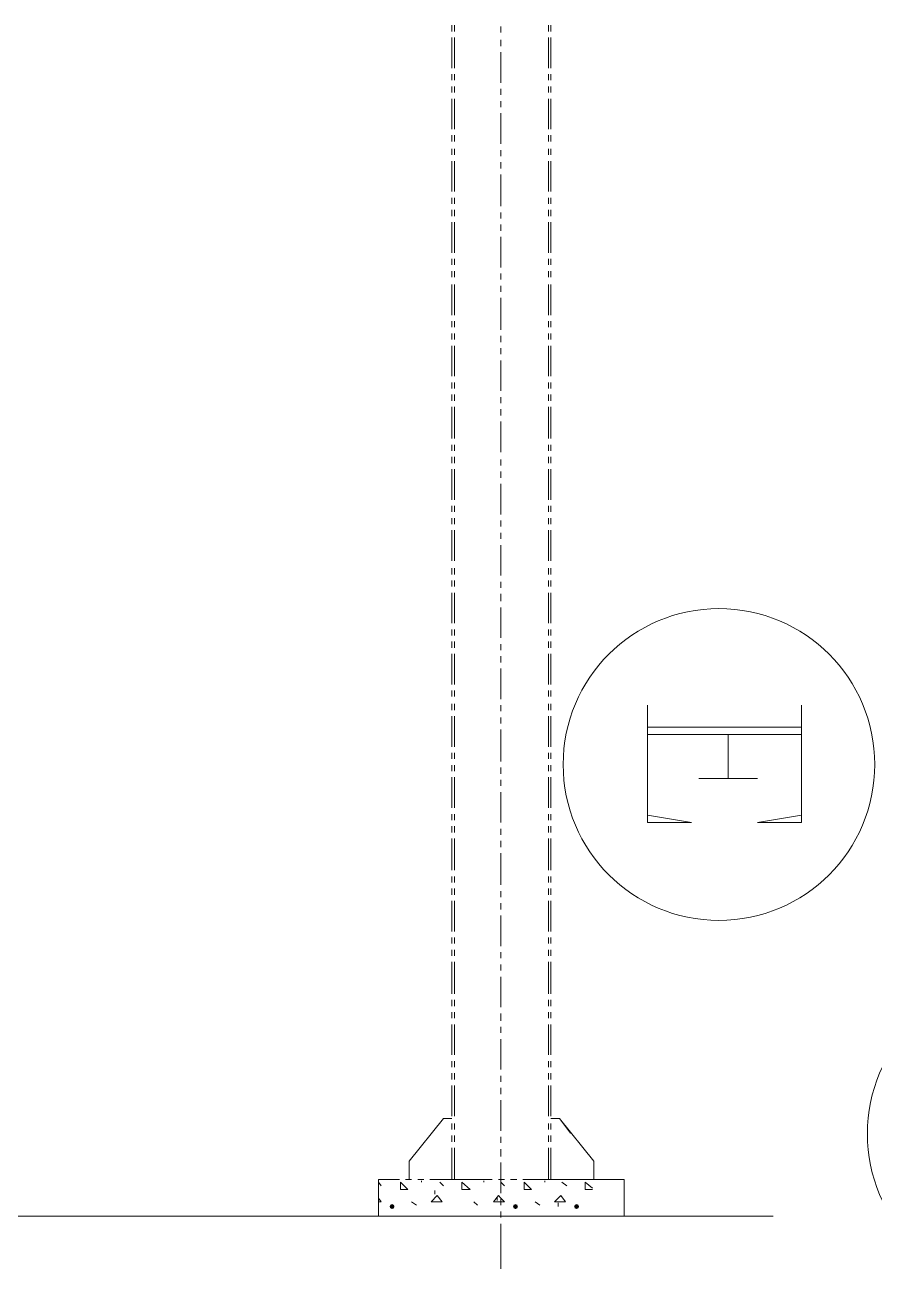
# Model space of a CAD drawing. Header units: millimetres. Extents: x 29 to 95071, y 20 to 67221.
# Drawn here: x 35983 to 39429, y 26056 to 31182 of the extents above; entities that cross this region are included whole.
import ezdxf

# ---------------------------------------------------------------- set-up
doc = ezdxf.new("R2010")
doc.units = ezdxf.units.MM

msp = doc.modelspace()

# ---------------------------------------------------------------- hatches: boundary and pattern name
h = msp.add_hatch(color=7)
h.dxf.hatch_style = 2
h.paths.add_polyline_path([(37470.8, 26383.6), (37463.8, 26386.5), (37460.9, 26393.5), (37463.8, 26400.5), (37470.8, 26403.4), (37477.8, 26400.5), (37480.7, 26393.5), (37477.8, 26386.5)])
h = msp.add_hatch(color=7)
h.dxf.hatch_style = 2
h.paths.add_polyline_path([(37971.4, 26383.6), (37964.4, 26386.5), (37961.5, 26393.5), (37964.4, 26400.5), (37971.4, 26403.4), (37978.4, 26400.5), (37981.3, 26393.5), (37978.4, 26386.5)])
h = msp.add_hatch(color=7)
h.dxf.hatch_style = 2
h.paths.add_polyline_path([(38219.3, 26383.6), (38212.3, 26386.5), (38209.3, 26393.5), (38212.3, 26400.5), (38219.3, 26403.4), (38226.3, 26400.5), (38229.2, 26393.5), (38226.3, 26386.5)])

# ---------------------------------------------------------------- linework, layer by layer
at = {"color": 7, "lineweight": 0}
for points in [[(37713.7, 31181.5), (37713.7, 31156.8)], [(37723.6, 31181.5), (37723.6, 31156.8)], [(37912, 31176.6), (37912, 31151.8)], [(38105.3, 31181.5), (38105.3, 31156.8)], [(38115.2, 31181.5), (38115.2, 31156.8)], [(37713.7, 31132), (37713.7, 31008.1)], [(37723.6, 31132), (37723.6, 31008.1)], [(37912, 31122.1), (37912, 31097.3)], [(38105.3, 31132), (38105.3, 31008.1)], [(38115.2, 31132), (38115.2, 31008.1)], [(37912, 31072.5), (37912, 30948.6)], [(37713.7, 30983.3), (37713.7, 30958.5)], [(37723.6, 30983.3), (37723.6, 30958.5)], [(38105.3, 30983.3), (38105.3, 30958.5)], [(38115.2, 30983.3), (38115.2, 30958.5)], [(37713.7, 30933.7), (37713.7, 30908.9)], [(37723.6, 30933.7), (37723.6, 30908.9)], [(37912, 30923.8), (37912, 30899)], [(38105.3, 30933.7), (38105.3, 30908.9)], [(38115.2, 30933.7), (38115.2, 30908.9)], [(37713.7, 30884.1), (37713.7, 30760.2)], [(37723.6, 30884.1), (37723.6, 30760.2)], [(37912, 30874.2), (37912, 30849.5)], [(38105.3, 30884.1), (38105.3, 30760.2)], [(38115.2, 30884.1), (38115.2, 30760.2)], [(37912, 30824.7), (37912, 30700.8)], [(37713.7, 30735.5), (37713.7, 30710.7)], [(37723.6, 30735.5), (37723.6, 30710.7)], [(38105.3, 30735.5), (38105.3, 30710.7)], [(38115.2, 30735.5), (38115.2, 30710.7)], [(37713.7, 30680.9), (37713.7, 30656.1)], [(37723.6, 30680.9), (37723.6, 30656.1)], [(37912, 30676), (37912, 30651.2)], [(38105.3, 30680.9), (38105.3, 30656.1)], [(38115.2, 30680.9), (38115.2, 30656.1)], [(37713.7, 30631.4), (37713.7, 30507.4)], [(37723.6, 30631.4), (37723.6, 30507.4)], [(37912, 30626.4), (37912, 30601.6)], [(38105.3, 30631.4), (38105.3, 30507.4)], [(38115.2, 30631.4), (38115.2, 30507.4)], [(37912, 30576.8), (37912, 30448)], [(37713.7, 30482.7), (37713.7, 30457.9)], [(37723.6, 30482.7), (37723.6, 30457.9)], [(38105.3, 30482.7), (38105.3, 30457.9)], [(38115.2, 30482.7), (38115.2, 30457.9)], [(37713.7, 30433.1), (37713.7, 30408.3)], [(37723.6, 30433.1), (37723.6, 30408.3)], [(37912, 30423.2), (37912, 30398.4)], [(38105.3, 30433.1), (38105.3, 30408.3)], [(38115.2, 30433.1), (38115.2, 30408.3)], [(37713.7, 30383.5), (37713.7, 30259.6)], [(37723.6, 30383.5), (37723.6, 30259.6)], [(37912, 30373.6), (37912, 30348.8)], [(38105.3, 30383.5), (38105.3, 30259.6)], [(38115.2, 30383.5), (38115.2, 30259.6)], [(37912, 30324.1), (37912, 30200.1)], [(37713.7, 30234.8), (37713.7, 30210.1)], [(37723.6, 30234.8), (37723.6, 30210.1)], [(38105.3, 30234.8), (38105.3, 30210.1)], [(38115.2, 30234.8), (38115.2, 30210.1)], [(37713.7, 30185.3), (37713.7, 30160.5)], [(37723.6, 30185.3), (37723.6, 30160.5)], [(37912, 30175.4), (37912, 30150.6)], [(38105.3, 30185.3), (38105.3, 30160.5)], [(38115.2, 30185.3), (38115.2, 30160.5)], [(37713.7, 30130.8), (37713.7, 30006.8)], [(37723.6, 30130.8), (37723.6, 30006.8)], [(37912, 30125.8), (37912, 30101)], [(38105.3, 30130.8), (38105.3, 30006.8)], [(38115.2, 30130.8), (38115.2, 30006.8)], [(37912, 30076.2), (37912, 29947.4)], [(37713.7, 29982.1), (37713.7, 29957.3)], [(37723.6, 29982.1), (37723.6, 29957.3)], [(38105.3, 29982.1), (38105.3, 29957.3)], [(38115.2, 29982.1), (38115.2, 29957.3)], [(37713.7, 29932.5), (37713.7, 29907.7)], [(37723.6, 29932.5), (37723.6, 29907.7)], [(38105.3, 29932.5), (38105.3, 29907.7)], [(38115.2, 29932.5), (38115.2, 29907.7)], [(37713.7, 29882.9), (37713.7, 29759)], [(37723.6, 29882.9), (37723.6, 29759)], [(37912, 29922.6), (37912, 29897.8)], [(38105.3, 29882.9), (38105.3, 29759)], [(38115.2, 29882.9), (38115.2, 29759)], [(37912, 29873), (37912, 29848.2)], [(37912, 29823.4), (37912, 29699.5)], [(37713.7, 29734.2), (37713.7, 29709.4)], [(37723.6, 29734.2), (37723.6, 29709.4)], [(38105.3, 29734.2), (38105.3, 29709.4)], [(38115.2, 29734.2), (38115.2, 29709.4)], [(37713.7, 29684.7), (37713.7, 29659.9)], [(37723.6, 29684.7), (37723.6, 29659.9)], [(37912, 29674.8), (37912, 29650)], [(38105.3, 29684.7), (38105.3, 29659.9)], [(38115.2, 29684.7), (38115.2, 29659.9)], [(37713.7, 29635.1), (37713.7, 29506.2)], [(37723.6, 29635.1), (37723.6, 29506.2)], [(37912, 29625.2), (37912, 29600.4)], [(38105.3, 29635.1), (38105.3, 29506.2)], [(38115.2, 29635.1), (38115.2, 29506.2)], [(37912, 29575.6), (37912, 29451.7)], [(37713.7, 29481.4), (37713.7, 29456.7)], [(37723.6, 29481.4), (37723.6, 29456.7)], [(38105.3, 29481.4), (38105.3, 29456.7)], [(38115.2, 29481.4), (38115.2, 29456.7)], [(37713.7, 29431.9), (37713.7, 29407.1)], [(37723.6, 29431.9), (37723.6, 29407.1)], [(37912, 29422), (37912, 29397.2)], [(38105.3, 29431.9), (38105.3, 29407.1)], [(38115.2, 29431.9), (38115.2, 29407.1)], [(37713.7, 29382.3), (37713.7, 29258.4)], [(37723.6, 29382.3), (37723.6, 29258.4)], [(37912, 29372.4), (37912, 29347.6)], [(38105.3, 29382.3), (38105.3, 29258.4)], [(38115.2, 29382.3), (38115.2, 29258.4)], [(37912, 29322.8), (37912, 29198.9)], [(37713.7, 29233.6), (37713.7, 29208.8)], [(37723.6, 29233.6), (37723.6, 29208.8)], [(38105.3, 29233.6), (38105.3, 29208.8)], [(38115.2, 29233.6), (38115.2, 29208.8)], [(37713.7, 29184.1), (37713.7, 29159.3)], [(37723.6, 29184.1), (37723.6, 29159.3)], [(37912, 29174.1), (37912, 29149.4)], [(38105.3, 29184.1), (38105.3, 29159.3)], [(38115.2, 29184.1), (38115.2, 29159.3)], [(37713.7, 29134.5), (37713.7, 29010.6)], [(37723.6, 29134.5), (37723.6, 29010.6)], [(37912, 29124.6), (37912, 29099.8)], [(38105.3, 29134.5), (38105.3, 29010.6)], [(38115.2, 29134.5), (38115.2, 29010.6)], [(37912, 29075), (37912, 28951.1)], [(37713.7, 28980.8), (37713.7, 28956.1)], [(37723.6, 28980.8), (37723.6, 28956.1)], [(38105.3, 28980.8), (38105.3, 28956.1)], [(38115.2, 28980.8), (38115.2, 28956.1)], [(37713.7, 28931.3), (37713.7, 28906.5)], [(37723.6, 28931.3), (37723.6, 28906.5)], [(37912, 28926.3), (37912, 28901.5)], [(38105.3, 28931.3), (38105.3, 28906.5)], [(38115.2, 28931.3), (38115.2, 28906.5)], [(37713.7, 28881.7), (37713.7, 28757.8)], [(37723.6, 28881.7), (37723.6, 28757.8)], [(37912, 28876.7), (37912, 28847)], [(38105.3, 28881.7), (38105.3, 28757.8)], [(38115.2, 28881.7), (38115.2, 28757.8)], [(37912, 28822.2), (37912, 28698.3)], [(37713.7, 28733), (37713.7, 28708.2)], [(37723.6, 28733), (37723.6, 28708.2)], [(38105.3, 28733), (38105.3, 28708.2)], [(38115.2, 28733), (38115.2, 28708.2)], [(37713.7, 28683.4), (37713.7, 28658.7)], [(37723.6, 28683.4), (37723.6, 28658.7)], [(37912, 28673.5), (37912, 28648.7)], [(38105.3, 28683.4), (38105.3, 28658.7)], [(38115.2, 28683.4), (38115.2, 28658.7)], [(37713.7, 28633.9), (37713.7, 28510)], [(37723.6, 28633.9), (37723.6, 28510)], [(37912, 28624), (37912, 28599.2)], [(38105.3, 28633.9), (38105.3, 28510)], [(38115.2, 28633.9), (38115.2, 28510)], [(37912, 28574.4), (37912, 28450.5)], [(37713.7, 28485.2), (37713.7, 28460.4)], [(37723.6, 28485.2), (37723.6, 28460.4)], [(38105.3, 28485.2), (38105.3, 28460.4)], [(38115.2, 28485.2), (38115.2, 28460.4)], [(37713.7, 28430.7), (37713.7, 28405.9)], [(37723.6, 28430.7), (37723.6, 28405.9)], [(37912, 28425.7), (37912, 28400.9)], [(38105.3, 28430.7), (38105.3, 28405.9)], [(38115.2, 28430.7), (38115.2, 28405.9)], [(38506.7, 28425.7), (38506.7, 27949.9), (38685.2, 27949.9), (38506.7, 27979.6)], [(39131.3, 28425.7), (39131.3, 27949.9), (38952.8, 27949.9), (39131.3, 27979.6)], [(37713.7, 28381.1), (37713.7, 28257.2)], [(37723.6, 28381.1), (37723.6, 28257.2)], [(37912, 28376.1), (37912, 28351.4)], [(38105.3, 28381.1), (38105.3, 28257.2)], [(38115.2, 28381.1), (38115.2, 28257.2)], [(37912, 28326.6), (37912, 28197.7)], [(39131.3, 28336.5), (38506.7, 28336.5)], [(39131.3, 28306.7), (38506.7, 28306.7)], [(38833.9, 28306.7), (38833.9, 28128.3)], [(37713.7, 28232.4), (37713.7, 28207.6)], [(37723.6, 28232.4), (37723.6, 28207.6)], [(38105.3, 28232.4), (38105.3, 28207.6)], [(38115.2, 28232.4), (38115.2, 28207.6)], [(37713.7, 28182.8), (37713.7, 28158)], [(37723.6, 28182.8), (37723.6, 28158)], [(37912, 28172.9), (37912, 28148.1)], [(38105.3, 28182.8), (38105.3, 28158)], [(38115.2, 28182.8), (38115.2, 28158)], [(37713.7, 28133.3), (37713.7, 28009.4)], [(37723.6, 28133.3), (37723.6, 28009.4)], [(37912, 28123.4), (37912, 28098.6)], [(38105.3, 28133.3), (38105.3, 28009.4)], [(38115.2, 28133.3), (38115.2, 28009.4)], [(38952.8, 28128.3), (38714.9, 28128.3)], [(37912, 28073.8), (37912, 27949.9)], [(37713.7, 27984.6), (37713.7, 27959.8)], [(37723.6, 27984.6), (37723.6, 27959.8)], [(38105.3, 27984.6), (38105.3, 27959.8)], [(38115.2, 27984.6), (38115.2, 27959.8)], [(37713.7, 27935), (37713.7, 27910.2)], [(37723.6, 27935), (37723.6, 27910.2)], [(38105.3, 27935), (38105.3, 27910.2)], [(38115.2, 27935), (38115.2, 27910.2)], [(37713.7, 27885.4), (37713.7, 27756.6)], [(37723.6, 27885.4), (37723.6, 27756.6)], [(37912, 27925.1), (37912, 27900.3)], [(38105.3, 27885.4), (38105.3, 27756.6)], [(38115.2, 27885.4), (38115.2, 27756.6)], [(37912, 27875.5), (37912, 27850.7)], [(37912, 27826), (37912, 27697.1)], [(37713.7, 27731.8), (37713.7, 27707)], [(37723.6, 27731.8), (37723.6, 27707)], [(38105.3, 27731.8), (38105.3, 27707)], [(38115.2, 27731.8), (38115.2, 27707)], [(37713.7, 27682.2), (37713.7, 27657.4)], [(37723.6, 27682.2), (37723.6, 27657.4)], [(38105.3, 27682.2), (38105.3, 27657.4)], [(38115.2, 27682.2), (38115.2, 27657.4)], [(37713.7, 27632.7), (37713.7, 27508.7)], [(37723.6, 27632.7), (37723.6, 27508.7)], [(37912, 27672.3), (37912, 27647.5)], [(38105.3, 27632.7), (38105.3, 27508.7)], [(38115.2, 27632.7), (38115.2, 27508.7)], [(37912, 27622.7), (37912, 27598)], [(37912, 27573.2), (37912, 27449.3)], [(37713.7, 27484), (37713.7, 27459.2)], [(37723.6, 27484), (37723.6, 27459.2)], [(38105.3, 27484), (38105.3, 27459.2)], [(38115.2, 27484), (38115.2, 27459.2)], [(37713.7, 27434.4), (37713.7, 27409.6)], [(37723.6, 27434.4), (37723.6, 27409.6)], [(37912, 27424.5), (37912, 27399.7)], [(38105.3, 27434.4), (38105.3, 27409.6)], [(38115.2, 27434.4), (38115.2, 27409.6)], [(37713.7, 27384.8), (37713.7, 27256)], [(37723.6, 27384.8), (37723.6, 27256)], [(37912, 27374.9), (37912, 27350.1)], [(38105.3, 27384.8), (38105.3, 27256)], [(38115.2, 27384.8), (38115.2, 27256)], [(37912, 27325.3), (37912, 27201.4)], [(37713.7, 27231.2), (37713.7, 27206.4)], [(37723.6, 27231.2), (37723.6, 27206.4)], [(38105.3, 27231.2), (38105.3, 27206.4)], [(38115.2, 27231.2), (38115.2, 27206.4)], [(37713.7, 27181.6), (37713.7, 27156.8)], [(37723.6, 27181.6), (37723.6, 27156.8)], [(37912, 27176.7), (37912, 27146.9)], [(38105.3, 27181.6), (38105.3, 27156.8)], [(38115.2, 27181.6), (38115.2, 27156.8)], [(37713.7, 27132), (37713.7, 27008.1)], [(37723.6, 27132), (37723.6, 27008.1)], [(37912, 27122.1), (37912, 27097.3)], [(38105.3, 27132), (38105.3, 27008.1)], [(38115.2, 27132), (38115.2, 27008.1)], [(37912, 27072.6), (37912, 26948.7)], [(37713.7, 26983.3), (37713.7, 26958.6)], [(37723.6, 26983.3), (37723.6, 26958.6)], [(38105.3, 26983.3), (38105.3, 26958.6)], [(38115.2, 26983.3), (38115.2, 26958.6)], [(37713.7, 26933.8), (37713.7, 26909)], [(37723.6, 26933.8), (37723.6, 26909)], [(37912, 26923.9), (37912, 26899.1)], [(38105.3, 26933.8), (38105.3, 26909)], [(38115.2, 26933.8), (38115.2, 26909)], [(37713.7, 26884.2), (37713.7, 26760.3)], [(37723.6, 26884.2), (37723.6, 26760.3)], [(37912, 26874.3), (37912, 26849.5)], [(38105.3, 26884.2), (38105.3, 26760.3)], [(38115.2, 26884.2), (38115.2, 26760.3)], [(37912, 26824.7), (37912, 26700.8)], [(37540.2, 26576.9), (37679, 26750.4)], [(37713.7, 26750.4), (37679, 26750.4)], [(37713.7, 26730.6), (37713.7, 26705.8)], [(37723.6, 26730.6), (37723.6, 26705.8)], [(38105.3, 26730.6), (38105.3, 26705.8)], [(38194.5, 26690.9), (38149.9, 26750.4), (38115.2, 26750.4)], [(38115.2, 26730.6), (38115.2, 26705.8)], [(38288.7, 26502.6), (38288.7, 26576.9), (38149.9, 26750.4)], [(37713.7, 26681), (37713.7, 26656.2)], [(37723.6, 26681), (37723.6, 26656.2)], [(37912, 26676), (37912, 26651.3)], [(38105.3, 26681), (38105.3, 26656.2)], [(38115.2, 26681), (38115.2, 26656.2)], [(37713.7, 26631.4), (37713.7, 26502.6)], [(37723.6, 26631.4), (37723.6, 26502.6)], [(37912, 26626.5), (37912, 26596.7)], [(38105.3, 26631.4), (38105.3, 26502.6)], [(38115.2, 26631.4), (38115.2, 26502.6)], [(37540.2, 26507.5), (37540.2, 26552.1), (37540.2, 26576.9)], [(37912, 26572), (37912, 26448)], [(37416.3, 26502.6), (37500.6, 26502.6)], [(37416.3, 26502.6), (37416.3, 26353.9)], [(37525.3, 26502.6), (37550.1, 26502.6)], [(37540.2, 26547.2), (37540.2, 26502.6)], [(37574.9, 26502.6), (37599.7, 26502.6)], [(37589.8, 26492.7), (37589.8, 26497.6)], [(37624.5, 26502.6), (37713.7, 26502.6)], [(37713.7, 26502.6), (37877.3, 26502.6)], [(37842.6, 26492.7), (37842.6, 26497.6)], [(37902, 26502.6), (37926.8, 26502.6)], [(37951.6, 26502.6), (37976.4, 26502.6)], [(38001.2, 26502.6), (38125.1, 26502.6)], [(38090.4, 26492.7), (38090.4, 26497.6)], [(38199.4, 26502.6), (38115.2, 26502.6)], [(38149.9, 26502.6), (38174.6, 26502.6)], [(38199.4, 26502.6), (38229.2, 26502.6)], [(38254, 26502.6), (38229.2, 26502.6)], [(38254, 26502.6), (38412.6, 26502.6), (38328.3, 26502.6)], [(38303.5, 26502.6), (38278.7, 26502.6)], [(38412.6, 26502.6), (38412.6, 26353.9)], [(37426.2, 26477.8), (37416.3, 26492.7)], [(37505.5, 26462.9), (37505.5, 26492.7)], [(37535.3, 26462.9), (37505.5, 26492.7)], [(37505.5, 26462.9), (37535.3, 26462.9)], [(37644.3, 26443.1), (37644.3, 26458)], [(37679, 26477.8), (37664.1, 26492.7)], [(37753.3, 26462.9), (37753.3, 26492.7)], [(37788, 26462.9), (37753.3, 26492.7)], [(37753.3, 26462.9), (37788, 26462.9)], [(37926.8, 26477.8), (37912, 26492.7)], [(38006.1, 26462.9), (38006.1, 26492.7)], [(38035.9, 26462.9), (38006.1, 26492.7)], [(38006.1, 26462.9), (38035.9, 26462.9)], [(38179.6, 26477.8), (38159.8, 26492.7)], [(38254, 26462.9), (38254, 26492.7)], [(38283.7, 26467.9), (38254, 26492.7)], [(38254, 26462.9), (38283.7, 26462.9)], [(37426.2, 26413.3), (37416.3, 26428.2)], [(37416.3, 26413.3), (37426.2, 26413.3)], [(37570, 26398.5), (37550.1, 26413.3)], [(37629.4, 26413.3), (37654.2, 26438.1)], [(37629.4, 26413.3), (37674, 26413.3)], [(37674, 26413.3), (37654.2, 26438.1)], [(37817.8, 26398.5), (37802.9, 26413.3)], [(37882.2, 26413.3), (37902, 26438.1)], [(37882.2, 26413.3), (37912, 26413.3), (37926.8, 26413.3)], [(37897.1, 26418.3), (37897.1, 26433.2)], [(37926.8, 26413.3), (37912, 26428.2), (37902, 26438.1)], [(37912, 26423.3), (37912, 26398.5)], [(38070.6, 26398.5), (38050.7, 26413.3)], [(38130, 26413.3), (38154.8, 26438.1)], [(38130, 26413.3), (38174.6, 26413.3)], [(38144.9, 26393.5), (38144.9, 26408.4)], [(38174.6, 26413.3), (38154.8, 26438.1)], [(28400.3, 26353.9), (39017.3, 26353.9)], [(37912, 26373.7), (37912, 26348.9)], [(37912, 26324.1), (37912, 26140.7)]]:
    msp.add_lwpolyline(points, dxfattribs=at)
for centre in [(38796.7, 28185.3), (40030.9, 26688.4)]:
    msp.add_circle(centre, 632, dxfattribs=at)

doc.saveas('drawing.dxf')
